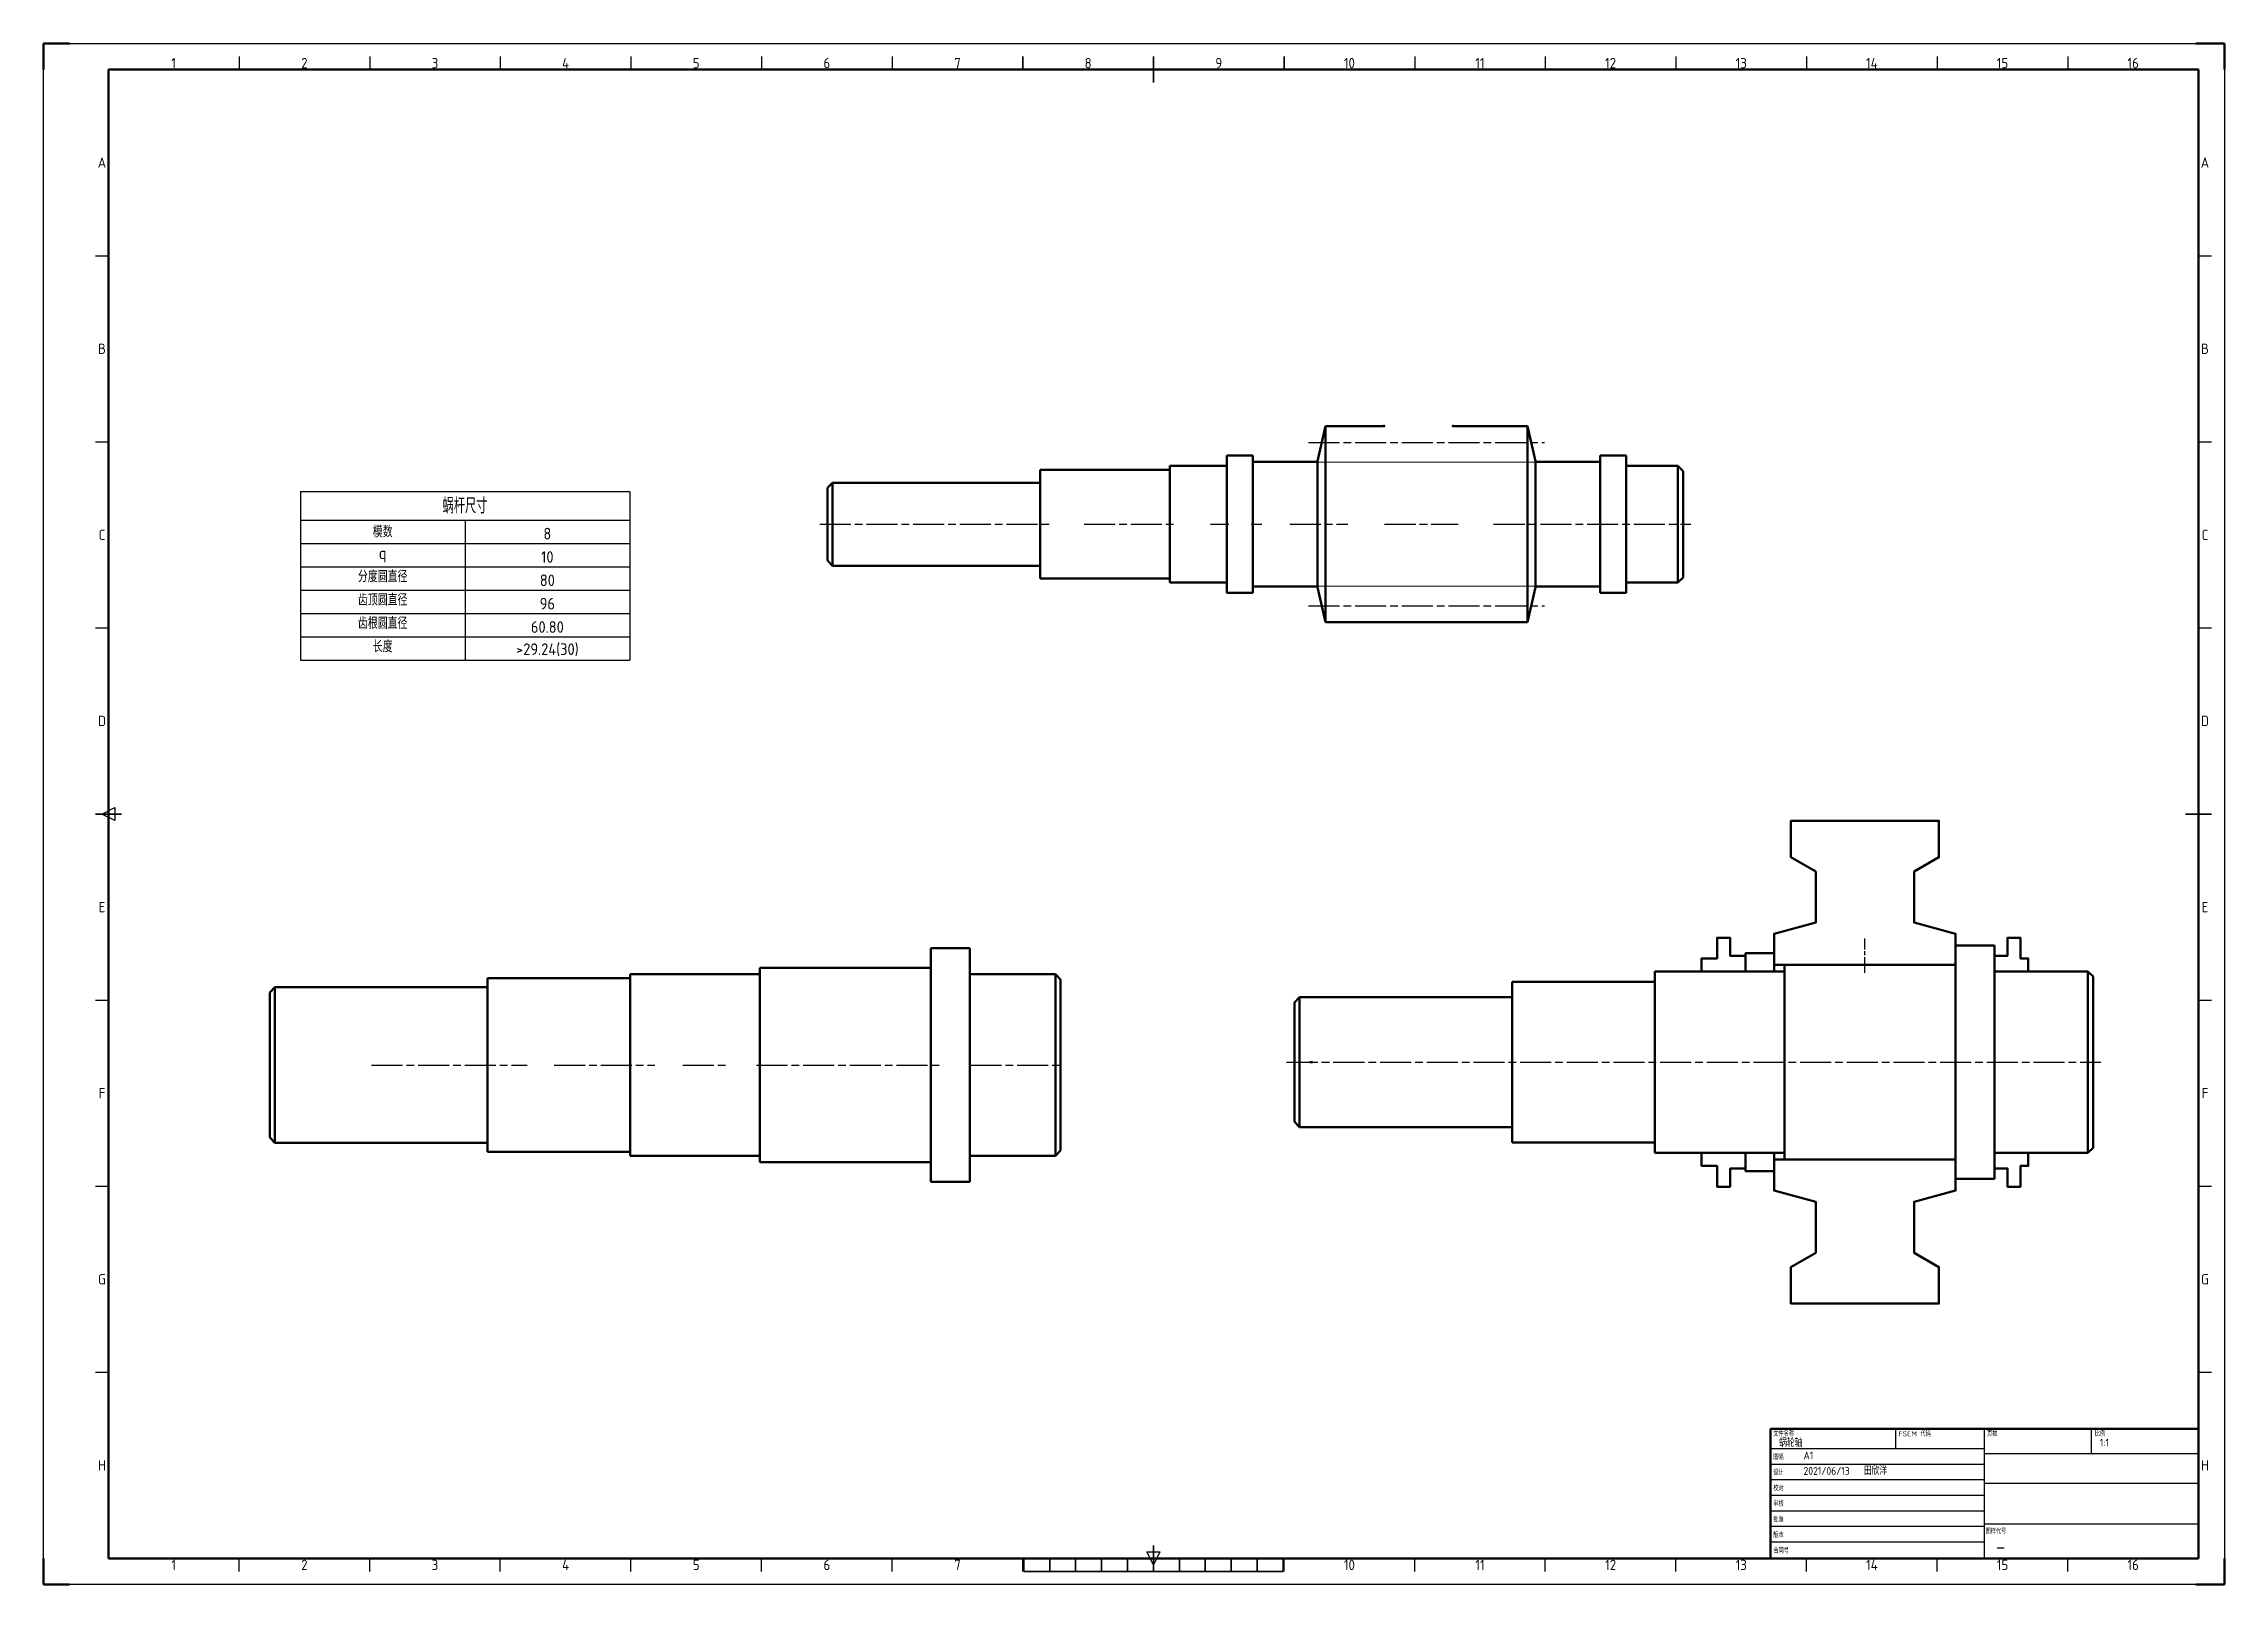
# Paper-space layout '轴设计图' of a CAD drawing. Header units: millimetres. Extents: x -5 to 836, y -17 to 577.
import ezdxf
from ezdxf.enums import TextEntityAlignment as Align

# ---------------------------------------------------------------- set-up
doc = ezdxf.new("R2010")
doc.units = ezdxf.units.MM
doc.linetypes.add('AM_ISO08W050', pattern=[18, 12, -1.5, 3, -1.5])
doc.linetypes.add('AM_ISO08W050x2', pattern=[9, 6, -0.75, 1.5, -0.75])
for name, color, linetype, lineweight in [('AM_0', 7, 'Continuous', 50), ('AM_7', 4, 'AM_ISO08W050', 25), ('AM_9', 253, 'Continuous', 0), ('AM_BOR', 7, 'Continuous', 50)]:
    doc.layers.add(name, color=color, linetype=linetype, lineweight=lineweight)
doc.styles.add('ACGBTS', font='isocp.shx', dxfattribs={"bigfont": 'gbcbig.shx'})
doc.styles.add('ACISOTS', font='isocp.shx', dxfattribs={"bigfont": 'gbcbig.shx'})
doc.styles.get("Standard").update_dxf_attribs({"font": 'ISOCP.SHX', "bigfont": 'gbcbig.shx'})

# ---------------------------------------------------------------- blocks, each defined once
blk = doc.blocks.new('GB_A1_A')
for p, q in [((25, 584), (25, 10)), ((25, 584), (831, 584)), ((831, 10), (831, 584)), ((25, 10), (831, 10))]:
    blk.add_line(p, q)
at = {"layer": 'AM_BOR'}
for p, q in [((10, 594), (0, 594)), ((0, 594), (0, 584)), ((841, 594), (830, 594)), ((841, 584), (841, 594)), ((0, 0), (0, 10)), ((841, 0), (841, 10)), ((0, 0), (10, 0)), ((841, 0), (830, 0))]:
    blk.add_line(p, q, dxfattribs=at)
at = {"layer": 'AM_BOR', "color": 1, "lineweight": 25}
for p, q in [((0, 594), (841, 594)), ((0, 0), (0, 594)), ((75.375, 589), (75.375, 584)), ((125.75, 589), (125.75, 584)), ((176.125, 589), (176.125, 584)), ((226.5, 589), (226.5, 584)), ((276.875, 589), (276.875, 584)), ((327.25, 589), (327.25, 584)), ((528.75, 589), (528.75, 584)), ((579.125, 589), (579.125, 584)), ((629.5, 589), (629.5, 584)), ((679.875, 589), (679.875, 584)), ((730.25, 589), (730.25, 584)), ((780.625, 589), (780.625, 584)), ((841, 594), (841, 0)), ((20, 512.25), (25, 512.25)), ((831, 512.25), (836, 512.25)), ((20, 440.5), (25, 440.5)), ((831, 440.5), (836, 440.5)), ((20, 368.75), (25, 368.75)), ((831, 368.75), (836, 368.75)), ((22.5, 297), (27.5, 299.5)), ((27.5, 294.5), (22.5, 297)), ((27.5, 299.5), (27.5, 294.5)), ((20, 225.25), (25, 225.25)), ((831, 225.25), (836, 225.25)), ((20, 153.5), (25, 153.5)), ((831, 153.5), (836, 153.5)), ((20, 81.75), (25, 81.75)), ((831, 81.75), (836, 81.75)), ((75.375, 5), (75.375, 10)), ((125.75, 5), (125.75, 10)), ((176.125, 5), (176.125, 10)), ((226.5, 5), (226.5, 10)), ((276.875, 5), (276.875, 10)), ((327.25, 5), (327.25, 10)), ((377.625, 5), (377.625, 10)), ((428, 7.5), (425.5, 12.5)), ((425.5, 12.5), (430.5, 12.5)), ((430.5, 12.5), (428, 7.5)), ((478.375, 5), (478.375, 10)), ((528.75, 5), (528.75, 10)), ((579.125, 5), (579.125, 10)), ((629.5, 5), (629.5, 10)), ((679.875, 5), (679.875, 10)), ((730.25, 5), (730.25, 10)), ((780.625, 5), (780.625, 10)), ((841, 0), (0, 0))]:
    blk.add_line(p, q, dxfattribs=at)
at = {"layer": 'AM_BOR', "color": 2, "lineweight": 35}
for p, q in [((377.625, 589), (377.625, 584)), ((428, 584), (428, 589)), ((478.375, 589), (478.375, 584)), ((428, 579), (428, 584)), ((20, 297), (30, 297)), ((826, 297), (836, 297)), ((378, 10), (378, 5)), ((388, 10), (388, 5)), ((398, 10), (398, 5)), ((408, 10), (408, 5)), ((418, 10), (418, 5)), ((428, 10), (428, 15)), ((428, 10), (428, 5)), ((438, 10), (438, 5)), ((448, 10), (448, 5)), ((458, 10), (458, 5)), ((468, 10), (468, 5)), ((478, 10), (478, 5)), ((378, 5), (478, 5))]:
    blk.add_line(p, q, dxfattribs=at)
at = {"layer": 'AM_BOR', "color": 1, "lineweight": 25, "style": 'ACISOTS'}
for s, p in [('1', (50.1875, 586.5)), ('2', (100.5625, 586.5)), ('3', (150.9375, 586.5)), ('4', (201.3125, 586.5)), ('5', (251.6875, 586.5)), ('6', (302.0625, 586.5)), ('7', (352.4375, 586.5)), ('8', (402.8125, 586.5)), ('9', (453.1875, 586.5)), ('10', (503.5625, 586.5)), ('11', (553.9375, 586.5)), ('12', (604.3125, 586.5)), ('13', (654.6875, 586.5)), ('14', (705.0625, 586.5)), ('15', (755.4375, 586.5)), ('16', (805.8125, 586.5)), ('A', (22.5, 548.125)), ('A', (833.5, 548.125)), ('B', (22.5, 476.375)), ('B', (833.5, 476.375)), ('C', (22.5, 404.625)), ('C', (833.5, 404.6087)), ('D', (22.5, 332.875)), ('D', (833.5, 332.875)), ('E', (22.5, 261.125)), ('E', (833.5, 261.125)), ('F', (22.5, 189.375)), ('F', (833.5, 189.375)), ('G', (22.5, 117.625)), ('G', (833.5, 117.625)), ('H', (22.5, 45.875)), ('H', (833.5, 45.875)), ('1', (50.1875, 7.5)), ('2', (100.5625, 7.5)), ('3', (150.9375, 7.5)), ('4', (201.3125, 7.5)), ('5', (251.6875, 7.5)), ('6', (302.0625, 7.5)), ('7', (352.4375, 7.5)), ('10', (503.5625, 7.5)), ('11', (553.9375, 7.5)), ('12', (604.3125, 7.5)), ('13', (654.6875, 7.5)), ('14', (705.0625, 7.5)), ('15', (755.4375, 7.5)), ('16', (805.8125, 7.5))]:
    blk.add_text(s, height=4, dxfattribs=at).set_placement(p, align=Align.MIDDLE)
blk = doc.blocks.new('GB_TITLEA')
for p, q in [((0, 50), (-165, 50)), ((-165, 0), (-165, 50)), ((0, 0), (0, 50)), ((0, 0), (-165, 0))]:
    blk.add_line(p, q)
at = {"layer": 'AM_BOR', "color": 1, "lineweight": 25}
for p, q in [((-165, 42.38), (-82.5, 42.38)), ((-116.86, 50), (-116.86, 42.38)), ((-82.5, 0), (-82.5, 50)), ((-41.25, 40.35), (-41.25, 50)), ((-165, 42), (-165, 30)), ((-165, 36.38), (-82.5, 36.38)), ((0, 40.35), (-82.5, 40.35)), ((-165, 30.38), (-82.5, 30.38)), ((-82.5, 29.01), (0, 29.01)), ((-165, 24.38), (-82.5, 24.38)), ((-165, 18.38), (-82.5, 18.38)), ((-165, 12.38), (-82.5, 12.38)), ((-82.5, 13.29), (0, 13.29)), ((-165, 6.38), (-82.5, 6.38))]:
    blk.add_line(p, q, dxfattribs=at)
at = {"layer": 'AM_BOR', "color": 1, "lineweight": 25, "style": 'ACGBTS'}
for s, p in [('文件名称', (-163.97, 47.04)), ('FSCM 代码', (-115.7, 47.04)), ('页数', (-81.55, 47.11)), ('比例', (-39.97, 47.11)), ('设计', (-163.97, 32.14)), ('图幅', (-163.97, 38.14)), ('校对', (-163.97, 26.05)), ('审核', (-163.97, 20.08)), ('版本', (-163.97, 7.99)), ('批准', (-163.97, 13.99)), ('图样代号', (-82.12, 9.41)), ('合同号', (-163.97, 1.99))]:
    blk.add_text(s, height=2, dxfattribs=at).set_placement(p)
at = {"layer": 'AM_BOR', "color": 2, "lineweight": 35, "style": 'ACGBTS'}
for tag, p, height in [('GEN-TITLE-DWG{13.6}', (-161.69, 43.04), 3), ('GEN-TITLE-FSCM{8.6}', (-113.32, 43.04), 3), ('GEN-TITLE-SHEET{11.8}', (-79.67, 43.11), 3), ('GEN-TITLE-SCA{12.7}', (-38.05, 43.13), 3), ('GEN-TITLE-SIZ{22.6}', (-152.3, 38.23), 3), ('GEN-TITLE-DAT{7.1}', (-152.3, 32.23), 3), ('GEN-TITLE-NAME{14.9}', (-129.04, 32.23), 3), ('GEN-TITLE-DACT{21}', (-78.21, 33.14), 3.5), ('GEN-TITLE-CHKD{7.1}', (-152.3, 26.14), 3), ('GEN-TITLE-CHKM{14.9}', (-129.04, 26.14), 3), ('GEN-TITLE-DES1{12.3}', (-78.24, 20.94), 6), ('GEN-TITLE-APPD{7.1}', (-152.3, 20.17), 3), ('GEN-TITLE-ISSD{7.1}', (-152.3, 14.08), 3), ('GEN-TITLE-APPM{14.9}', (-129.04, 20.17), 3), ('GEN-TITLE-ISSM{14.9}', (-129.04, 14.08), 3), ('GEN-TITLE-DES2{24.5}', (-78.21, 15.44), 3), ('GEN-TITLE-REV{22.6}', (-152.3, 8.08), 3), ('GEN-TITLE-CTRN{19.4}', (-152.3, 2.08), 3.5)]:
    blk.add_attdef(tag, p, '', height=height, dxfattribs=at)
at = {"layer": 'AM_BOR', "style": 'ACGBTS'}
blk.add_attdef('GEN-TITLE-NR{12.3}', (-78.08, 1.63), '', height=6, dxfattribs=at)
blk = doc.blocks.new('*T5')
at = {"layer": 'AM_0', "color": 0, "linetype": 'ByBlock', "lineweight": -2, "transparency": 16777216}
for p, q in [((0, 0), (127, 0)), ((0, 0), (0, -65)), ((127, 0), (127, -65)), ((0, -11), (127, -11)), ((63.5, -11), (63.5, -65)), ((0, -20), (127, -20)), ((0, -29), (127, -29)), ((0, -38), (127, -38)), ((0, -47), (127, -47)), ((0, -56), (127, -56)), ((0, -65), (127, -65))]:
    blk.add_line(p, q, dxfattribs=at)
at = {"layer": 'AM_0', "color": 0, "transparency": 16777216}
for s, insert, char_height, width, attachment_point in [('蜗杆尺寸', (63.5, -5.5), 6, 124, 5), ('模数', (31.75, -15.5), 4.5, 60.5, 5), ('8', (95.25, -18.5), 4.5, 60.5, 8), ('q', (31.75, -21.5), 4.5, 60.5, 2), ('10', (95.25, -27.5), 4.5, 60.5, 8), ('分度圆直径', (31.75, -30.5), 4.5, 60.5, 2), ('80', (95.25, -36.5), 4.5, 60.5, 8), ('齿顶圆直径', (31.75, -39.5), 4.5, 60.5, 2), ('96', (95.25, -45.5), 4.5, 60.5, 8), ('齿根圆直径', (31.75, -48.5), 4.5, 60.5, 2), ('60.80', (95.25, -54.5), 4.5, 60.5, 8), ('长度', (31.75, -57.5), 4.5, 60.5, 2), ('>29.24(30)', (95.25, -63.5), 4.5, 60.5, 8)]:
    blk.add_mtext(s, dxfattribs=dict(at, insert=insert, char_height=char_height, width=width, attachment_point=attachment_point))

psp = doc.layouts.new('轴设计图')

# ---------------------------------------------------------------- linework, layer by layer
at = {"layer": 'AM_0'}
for p, q in [((489.29, 429.53), (486.29, 416)), ((489.29, 429.53), (511.93, 429.53)), ((489.29, 429.53), (489.29, 353.93)), ((538.56, 429.53), (567.29, 429.53)), ((567.29, 429.53), (567.29, 353.93)), ((567.29, 429.53), (570.29, 416)), ((379.29, 412.73), (429.29, 412.73)), ((379.29, 412.73), (379.29, 370.73)), ((429.29, 414.23), (451.29, 414.23)), ((429.29, 414.23), (429.29, 369.23)), ((429.29, 412.73), (429.29, 370.73)), ((451.29, 418.23), (461.29, 418.23)), ((451.29, 418.23), (451.29, 365.23)), ((451.29, 414.23), (451.29, 369.23)), ((461.29, 418.23), (461.29, 365.23)), ((461.29, 415.73), (486.29, 415.73)), ((461.29, 415.73), (461.29, 367.73)), ((486.29, 416), (486.29, 367.46)), ((486.29, 415.73), (486.29, 367.73)), ((570.29, 416), (570.29, 367.46)), ((570.29, 415.73), (595.29, 415.73)), ((570.29, 415.73), (570.29, 367.73)), ((595.29, 418.23), (605.29, 418.23)), ((595.29, 418.23), (595.29, 365.23)), ((595.29, 415.73), (595.29, 367.73)), ((605.29, 418.23), (605.29, 365.23)), ((605.29, 414.23), (625.29, 414.23)), ((605.29, 414.23), (605.29, 369.23)), ((625.29, 414.23), (625.29, 369.23)), ((625.29, 414.23), (627.29, 412.23)), ((627.29, 412.23), (627.29, 371.23)), ((299.29, 407.73), (297.29, 405.73)), ((297.29, 405.73), (297.29, 377.73)), ((299.29, 407.73), (379.29, 407.73)), ((299.29, 407.73), (299.29, 375.73)), ((379.29, 407.73), (379.29, 375.73)), ((299.29, 375.73), (297.29, 377.73)), ((299.29, 375.73), (379.29, 375.73)), ((379.29, 370.73), (429.29, 370.73)), ((625.29, 369.23), (627.29, 371.23)), ((429.29, 369.23), (451.29, 369.23)), ((451.29, 365.23), (461.29, 365.23)), ((461.29, 367.73), (486.29, 367.73)), ((489.29, 353.93), (486.29, 367.46)), ((567.29, 353.93), (570.29, 367.46)), ((570.29, 367.73), (595.29, 367.73)), ((595.29, 365.23), (605.29, 365.23)), ((605.29, 369.23), (625.29, 369.23)), ((489.29, 353.93), (567.29, 353.93)), ((337.18, 228.23), (337.18, 138.23)), ((337.18, 228.23), (352.18, 228.23)), ((352.18, 228.23), (352.18, 138.23)), ((732.37, 229.32), (747.37, 229.32)), ((732.37, 229.32), (732.37, 139.32)), ((747.37, 229.32), (747.37, 139.32)), ((271.18, 220.73), (337.18, 220.73)), ((271.18, 220.73), (271.18, 145.73)), ((337.18, 220.73), (337.18, 145.73)), ((616.37, 219.32), (666.37, 219.32)), ((616.37, 219.32), (616.37, 149.32)), ((666.37, 221.82), (732.37, 221.82)), ((666.37, 221.82), (666.37, 146.82)), ((666.37, 219.32), (666.37, 149.32)), ((732.37, 221.82), (732.37, 146.82)), ((747.37, 219.32), (783.37, 219.32)), ((747.37, 219.32), (747.37, 149.32)), ((783.37, 219.32), (783.37, 149.32)), ((783.37, 219.32), (785.37, 217.32)), ((84.18, 213.23), (82.18, 211.23)), ((82.18, 211.23), (82.18, 155.23)), ((84.18, 213.23), (166.18, 213.23)), ((84.18, 213.23), (84.18, 153.23)), ((166.18, 216.73), (221.18, 216.73)), ((166.18, 216.73), (166.18, 149.73)), ((166.18, 213.23), (166.18, 153.23)), ((221.18, 218.23), (271.18, 218.23)), ((221.18, 218.23), (221.18, 148.23)), ((221.18, 216.73), (221.18, 149.73)), ((271.18, 218.23), (271.18, 148.23)), ((352.18, 218.23), (385.18, 218.23)), ((352.18, 218.23), (352.18, 148.23)), ((385.18, 218.23), (385.18, 148.23)), ((385.18, 218.23), (387.18, 216.23)), ((387.18, 216.23), (387.18, 150.23)), ((561.37, 215.32), (616.37, 215.32)), ((561.37, 215.32), (561.37, 153.32)), ((616.37, 215.32), (616.37, 153.32)), ((785.37, 217.32), (785.37, 151.32)), ((479.37, 209.32), (477.37, 207.32)), ((477.37, 207.32), (477.37, 161.32)), ((479.37, 209.32), (561.37, 209.32)), ((479.37, 209.32), (479.37, 159.32)), ((561.37, 209.32), (561.37, 159.32)), ((483.37, 184.32), (484.37, 184.32)), ((479.37, 159.32), (477.37, 161.32)), ((84.18, 153.23), (82.18, 155.23)), ((84.18, 153.23), (166.18, 153.23)), ((479.37, 159.32), (561.37, 159.32)), ((561.37, 153.32), (616.37, 153.32)), ((166.18, 149.73), (221.18, 149.73)), ((221.18, 148.23), (271.18, 148.23)), ((271.18, 145.73), (337.18, 145.73)), ((352.18, 148.23), (385.18, 148.23)), ((385.18, 148.23), (387.18, 150.23)), ((616.37, 149.32), (666.37, 149.32)), ((666.37, 146.82), (732.37, 146.82)), ((747.37, 149.32), (783.37, 149.32)), ((783.37, 149.32), (785.37, 151.32)), ((337.18, 138.23), (352.18, 138.23)), ((732.37, 139.32), (747.37, 139.32))]:
    psp.add_line(p, q, dxfattribs=at)
for points in [[(697.37, 221.82), (662.37, 221.82), (662.37, 233.82), (678.4, 238.11), (678.4, 257.8), (668.84, 263.32), (668.84, 277.4), (697.37, 277.4)], [(697.37, 221.82), (732.37, 221.82), (732.37, 233.82), (716.34, 238.11), (716.34, 257.8), (725.9, 263.32), (725.9, 277.4), (697.37, 277.4)], [(638.37, 224.32), (640.37, 224.32), (640.37, 232.32), (645.37, 232.32), (645.37, 225.32), (651.37, 225.32)], [(758.37, 224.32), (757.37, 224.32), (757.37, 232.32), (752.37, 232.32), (752.37, 225.32), (747.37, 225.32)], [(634.37, 219.32), (634.37, 224.32), (637.37, 224.32)], [(637.37, 224.32), (638.37, 224.32)], [(662.37, 219.32), (662.37, 226.32), (651.37, 226.32), (651.37, 219.32)], [(747.37, 219.32), (757.37, 219.32)], [(760.37, 219.32), (760.37, 224.32), (758.37, 224.32)], [(634.37, 149.32), (634.37, 144.32), (637.37, 144.32)], [(637.37, 144.32), (638.37, 144.32)], [(638.37, 144.32), (640.37, 144.32), (640.37, 136.32), (645.37, 136.32), (645.37, 143.32), (651.37, 143.32)], [(662.37, 149.32), (662.37, 142.32), (651.37, 142.32), (651.37, 149.32)], [(697.37, 146.82), (662.37, 146.82), (662.37, 134.82), (678.4, 130.52), (678.4, 110.84), (668.84, 105.32), (668.84, 91.24), (697.37, 91.24)], [(697.37, 146.82), (732.37, 146.82), (732.37, 134.82), (716.34, 130.52), (716.34, 110.84), (725.9, 105.32), (725.9, 91.24), (697.37, 91.24)], [(758.37, 144.32), (757.37, 144.32), (757.37, 136.32), (752.37, 136.32), (752.37, 143.32), (747.37, 143.32)], [(760.37, 149.32), (760.37, 144.32), (758.37, 144.32)]]:
    psp.add_lwpolyline(points, dxfattribs=at)
for p in [(511.93, 429.53), (538.56, 429.53)]:
    psp.add_point(p, dxfattribs=at)
at = {"layer": 'AM_7'}
for p, q in [((482.79, 423.23), (573.79, 423.23)), ((294.29, 391.73), (382.75, 391.73)), ((396.22, 391.73), (432.17, 391.73)), ((444.95, 391.73), (452.07, 391.73)), ((460.66, 391.73), (464.79, 391.73)), ((475.58, 391.73), (497.94, 391.73)), ((512.15, 391.73), (540.49, 391.73)), ((554.2, 391.73), (630.29, 391.73)), ((482.79, 360.23), (573.79, 360.23)), ((121.43, 183.23), (181.54, 183.23)), ((191.86, 183.23), (230.69, 183.23)), ((241.45, 183.23), (258.52, 183.23)), ((269.9, 183.23), (341.46, 183.23)), ((352.4, 183.23), (387.18, 183.23)), ((474.37, 184.32), (788.37, 184.32))]:
    psp.add_line(p, q, dxfattribs=at)
at = {"layer": 'AM_7', "linetype": 'AM_ISO08W050x2'}
psp.add_line((697.37, 218.82), (697.37, 231.96), dxfattribs=at)
at = {"layer": 'AM_9'}
for p, q in [((486.29, 415.67), (570.29, 415.67)), ((486.29, 367.79), (570.29, 367.79))]:
    psp.add_line(p, q, dxfattribs=at)

# ---------------------------------------------------------------- block references
psp.add_blockref('*T5', (94.01, 404.34))
at = {"layer": 'AM_0', "lineweight": 0}
psp.add_blockref('GB_A1_A', (-5, -17), dxfattribs=at)
psp.add_blockref('GB_TITLEA', (826, -7), dxfattribs=at).add_auto_attribs({'GEN-TITLE-DWG{13.6}': '蜗轮轴', 'GEN-TITLE-SCA{12.7}': '1:1', 'GEN-TITLE-DAT{7.1}': '2021/06/13', 'GEN-TITLE-NAME{14.9}': '田欣洋', 'GEN-TITLE-NR{12.3}': '-', 'GEN-TITLE-SIZ{22.6}': 'A1'})

doc.saveas('drawing.dxf')
